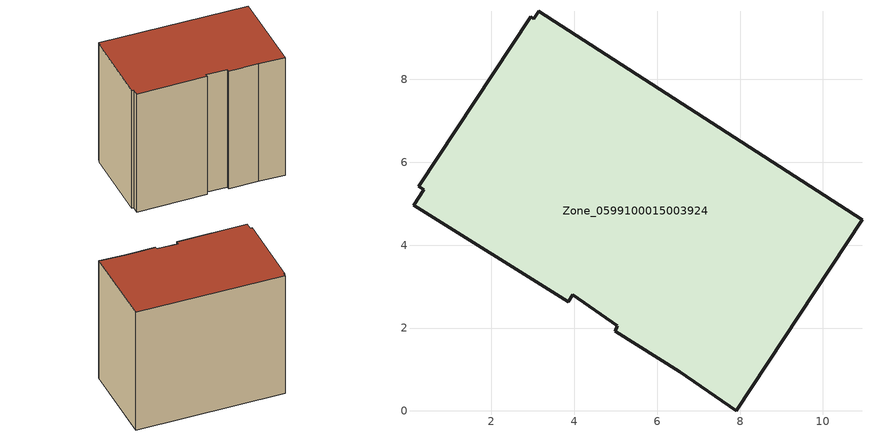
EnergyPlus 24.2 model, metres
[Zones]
Zone_0599100015003924
 floor ground (C_G): 0.12,4.96 0.36,5.34 0.25,5.42 2.96,9.51 3.02,9.46 3.14,9.65 10.94,4.61 7.91,0 6.55,0.95 4.99,1.93 5.04,2.05 3.96,2.8 3.85,2.63 z0.86
 wall outside (C_F): 7.91,0 10.94,4.61 3.14,9.65 3.02,9.46 2.96,9.51 0.25,5.42 0.36,5.34 0.12,4.96 3.85,2.63 3.96,2.8 5.04,2.05 4.99,1.93 6.55,0.95 7.91,0 z0.86:9.11
 roof outside (C_R): 2.96,9.51 0.25,5.42 0.36,5.34 0.12,4.96 3.85,2.63 3.96,2.8 5.04,2.05 4.99,1.93 6.55,0.95 7.91,0 10.94,4.61 3.14,9.65 3.02,9.46 z9.11
[BUILDING]
Pand.0599100015003924: North Axis=0; Terrain=City; Loads Convergence Tolerance Value=0.04; Temperature Convergence Tolerance Value=0.4; Solar Distribution=FullExterior; Maximum Number of Warmup Days=25; Minimum Number of Warmup Days=1
[Site:Location]
Rotterdam.The.Hague.AP_ZH_NLD Design_Conditions: Latitude=51.96; Longitude=4.45; Time Zone=1; Elevation=-4.5
[SITE:GROUNDTEMPERATURE:BUILDINGSURFACE]
18, 18, 18, 18, 18, 18, 18, 18, 18, 18, 18, 18
[MATERIAL] Thermal Absorptance=0.9; Solar Absorptance=0.7; Visible Absorptance=0.7
Name | Roughness | Thickness | Conductivity | Density | Specific Heat
G.TC.1975-1991 | MediumSmooth | 0.15 | 0.288461 | 540 | 1210
F.TC.1975-1991 | Rough | 0.3 | 0.230769 | 1920 | 840
R.TC.1975-1991 | MediumRough | 0.2 | 0.153846 | 1500 | 1000
[CONSTRUCTION]
C_G: G.TC.1975-1991
C_F: F.TC.1975-1991
C_R: R.TC.1975-1991
[ZONE]
Zone_0599100015003924: Type=1; Multiplier=1; Ceiling Height=Autocalculate; Volume=Autocalculate; Floor Area=autocalculate; Part of Total Floor Area=Yes
[ZONEINFILTRATION:DESIGNFLOWRATE]
Infil_Zone_0599100015003924: Zone or ZoneList or Space or SpaceList=Zone_0599100015003924; Schedule=AlwaysOn; Design Flow Rate Calculation Method=Flow/Area; Flow Rate per Floor Area=0.003; Constant Term Coefficient=1; Temperature Term Coefficient=0; Velocity Term Coefficient=0; Velocity Squared Term Coefficient=0
[HVACTEMPLATE:ZONE:IDEALLOADSAIRSYSTEM]
Zone_0599100015003924: Maximum Heating Supply Air Temperature=50; Minimum Cooling Supply Air Temperature=13; Maximum Heating Supply Air Humidity Ratio=0.0156; Minimum Cooling Supply Air Humidity Ratio=0.0077; Heating Limit=NoLimit; Cooling Limit=NoLimit; Dehumidification Control Type=ConstantSensibleHeatRatio; Cooling Sensible Heat Ratio=0.7; Dehumidification Setpoint=60; Humidification Control Type=None; Humidification Setpoint=30; Outdoor Air Method=None; Outdoor Air Flow Rate per Person=0.00944; Outdoor Air Flow Rate per Zone Floor Area=0; Outdoor Air Flow Rate per Zone=0; Demand Controlled Ventilation Type=None; Outdoor Air Economizer Type=NoEconomizer; Heat Recovery Type=None; Sensible Heat Recovery Effectiveness=0.7; Latent Heat Recovery Effectiveness=0.65
[ZONECONTROL:THERMOSTAT]
ThermostatControl_Zone_0599100015003924: Zone or ZoneList=Zone_0599100015003924; Control Type Schedule=DualSetpointControlType; Control 1=Thermostat_Zone_0599100015003924; Temperature Difference Between Cutout And Setpoint=0
[THERMOSTATSETPOINT:DUALSETPOINT]
Thermostat_Zone_0599100015003924: Heating Setpoint Temperature Schedule=HeatingSetpoint_Zone_0599100015003924; Cooling Setpoint Temperature Schedule=CoolingSetpoint_Zone_0599100015003924
[SCHEDULE:COMPACT]
HeatingSetpoint_Zone_0599100015003924: Through: 12/31, For: AllDays, Until: 24:00, 21
CoolingSetpoint_Zone_0599100015003924: Through: 12/31, For: AllDays, Until: 24:00, 24
DualSetpointControlType: Through: 12/31, For: AllDays, Until: 24:00, 4
AlwaysOn: Through: 12/31, For: AllDays, Until: 24:00, 1
